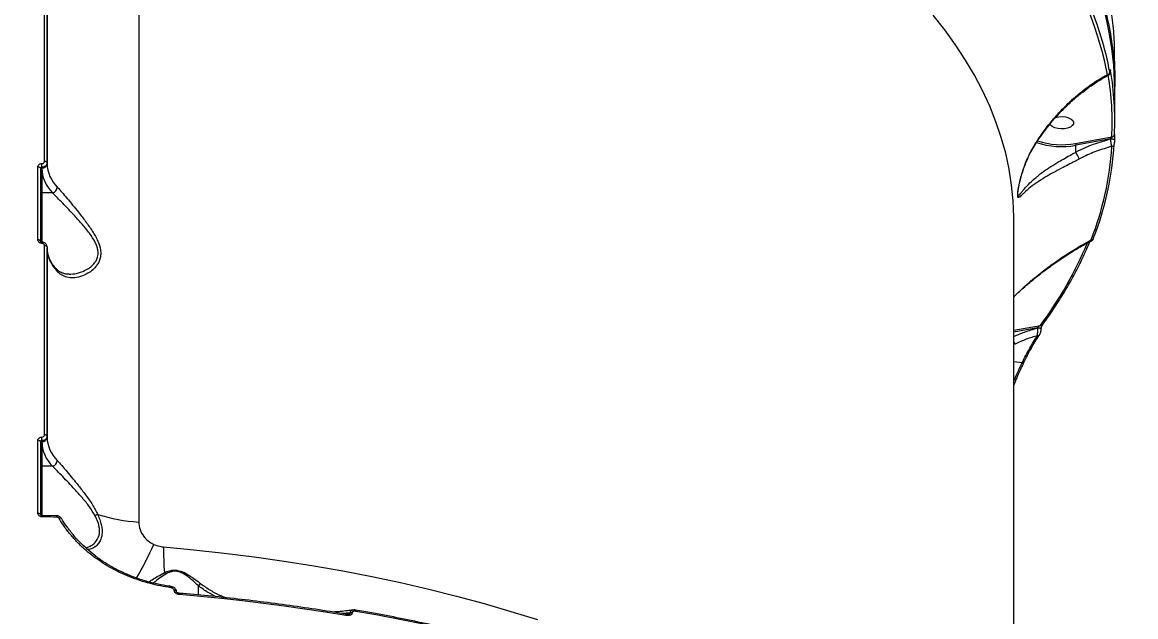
# Model space of a CAD drawing. Header units: millimetres. Extents: x -10881 to 8954, y -8695 to 5624.
# Drawn here: x -4505.8 to -4086.6, y 2022.2 to 2245.8 of the extents above; entities that cross this region are included whole.
import ezdxf

# ---------------------------------------------------------------- set-up
doc = ezdxf.new("R2010")
doc.units = ezdxf.units.MM
for name, color, linetype in [('DIKOM_ОБЪЕКТ', 7, 'Continuous'), ('DIKOM_РАЗМЕР_ЗОНА', 7, 'Continuous'), ('DIKOM_РАЗМЕР_ОБЪЕКТА', 7, 'Continuous')]:
    doc.layers.add(name, color=color, linetype=linetype)
doc.styles.add('style1', font='arial.ttf', dxfattribs={"width": 0.8})
doc.dimstyles.new('1-50', dxfattribs={"dimtxt": 300, "dimasz": 200, "dimexe": 100, "dimexo": 0, "dimgap": 100, "dimtad": 1, "dimtxsty": 'style1', "dimcen": 200, "dimclrd": 7, "dimclre": 7, "dimclrt": 7, "dimadec": 1, "dimazin": 2, "dimtfac": 1, "dimtmove": 0, "dimatfit": 2, "dimfxl": 0, "dimlwd": 25, "dimlwe": 18, "dimarcsym": 0})

# ---------------------------------------------------------------- blocks, each defined once
blk = doc.blocks.new('*D9')
at = {"layer": 'Defpoints', "color": 0, "transparency": 16777216}
for p in [(-9533.99, 4149), (-6877.05, 4149), (-2715.65, -5051.15)]:
    blk.add_point(p, dxfattribs=at)
at = {"layer": 'DIKOM_РАЗМЕР_ОБЪЕКТА', "color": 7, "lineweight": 18, "transparency": 16777216}
for p, q in [((-6877.05, 4149), (-9633.99, 4149)), ((-2715.65, -5051.15), (-9633.99, -5051.15))]:
    blk.add_line(p, q, dxfattribs=at)
at = {"layer": 'DIKOM_РАЗМЕР_ОБЪЕКТА', "color": 7, "lineweight": 25, "transparency": 16777216}
blk.add_line((-9533.99, -4851.15), (-9533.99, 3949), dxfattribs=at)
at = {"layer": 'DIKOM_РАЗМЕР_ОБЪЕКТА', "color": 7, "transparency": 16777216}
for points in [[(-9567.32, 3949), (-9500.66, 3949), (-9533.99, 4149)], [(-9567.32, -4851.15), (-9500.66, -4851.15), (-9533.99, -5051.15)]]:
    blk.add_solid(points, dxfattribs=at)
at = {"layer": 'DIKOM_РАЗМЕР_ОБЪЕКТА', "color": 7, "transparency": 16777216, "insert": (-9787.16, -451.07), "char_height": 300, "attachment_point": 5, "rotation": 90, "style": 'style1'}
blk.add_mtext('9200', dxfattribs=at)
blk = doc.blocks.new('*D10')
at = {"layer": 'Defpoints', "color": 0, "transparency": 16777216}
for p in [(-7152.73, 2730.8), (7385.22, 911.28), (7385.22, -7693.77)]:
    blk.add_point(p, dxfattribs=at)
at = {"layer": 'DIKOM_РАЗМЕР_ОБЪЕКТА', "color": 7, "lineweight": 18, "transparency": 16777216}
for p, q in [((-7152.73, 2730.8), (-7152.73, -7793.77)), ((7385.22, 911.28), (7385.22, -7793.77))]:
    blk.add_line(p, q, dxfattribs=at)
at = {"layer": 'DIKOM_РАЗМЕР_ОБЪЕКТА', "color": 7, "lineweight": 25, "transparency": 16777216}
blk.add_line((-6952.73, -7693.77), (7185.22, -7693.77), dxfattribs=at)
at = {"layer": 'DIKOM_РАЗМЕР_ОБЪЕКТА', "color": 7, "transparency": 16777216}
for points in [[(-6952.73, -7660.43), (-6952.73, -7727.1), (-7152.73, -7693.77)], [(7185.22, -7660.43), (7185.22, -7727.1), (7385.22, -7693.77)]]:
    blk.add_solid(points, dxfattribs=at)
at = {"layer": 'DIKOM_РАЗМЕР_ОБЪЕКТА', "color": 7, "transparency": 16777216, "insert": (116.24, -7440.59), "char_height": 300, "attachment_point": 5, "style": 'style1'}
blk.add_mtext('14500', dxfattribs=at)
blk = doc.blocks.new('*D11')
at = {"layer": 'Defpoints', "color": 0, "transparency": 16777216}
for p in [(-7028.45, 5624.13), (-10431.26, -7165.91), (-2784.83, -7165.91)]:
    blk.add_point(p, dxfattribs=at)
at = {"layer": 'DIKOM_РАЗМЕР_ЗОНА', "color": 7, "lineweight": 18, "transparency": 16777216}
for p, q in [((-7028.45, 5624.13), (-10531.26, 5624.13)), ((-2784.83, -7165.91), (-10531.26, -7165.91))]:
    blk.add_line(p, q, dxfattribs=at)
at = {"layer": 'DIKOM_РАЗМЕР_ЗОНА', "color": 7, "lineweight": 25, "transparency": 16777216}
blk.add_line((-10431.26, 5424.13), (-10431.26, -6965.91), dxfattribs=at)
at = {"layer": 'DIKOM_РАЗМЕР_ЗОНА', "color": 7, "transparency": 16777216}
for points in [[(-10464.6, 5424.13), (-10397.93, 5424.13), (-10431.26, 5624.13)], [(-10464.6, -6965.91), (-10397.93, -6965.91), (-10431.26, -7165.91)]]:
    blk.add_solid(points, dxfattribs=at)
at = {"layer": 'DIKOM_РАЗМЕР_ЗОНА', "color": 7, "transparency": 16777216, "insert": (-10684.43, -770.89), "char_height": 300, "attachment_point": 5, "rotation": 90, "style": 'style1'}
blk.add_mtext('12800', dxfattribs=at)
blk = doc.blocks.new('*D12')
at = {"layer": 'Defpoints', "color": 0, "transparency": 16777216}
for p in [(-9113.32, 3014.05), (8954.2, 2756.48), (8954.2, -8594.51)]:
    blk.add_point(p, dxfattribs=at)
at = {"layer": 'DIKOM_РАЗМЕР_ЗОНА', "color": 7, "lineweight": 18, "transparency": 16777216}
for p, q in [((-9113.32, 3014.05), (-9113.32, -8694.51)), ((8954.2, 2756.48), (8954.2, -8694.51))]:
    blk.add_line(p, q, dxfattribs=at)
at = {"layer": 'DIKOM_РАЗМЕР_ЗОНА', "color": 7, "lineweight": 25, "transparency": 16777216}
blk.add_line((-8913.32, -8594.51), (8754.2, -8594.51), dxfattribs=at)
at = {"layer": 'DIKOM_РАЗМЕР_ЗОНА', "color": 7, "transparency": 16777216}
for points in [[(-8913.32, -8561.18), (-8913.32, -8627.85), (-9113.32, -8594.51)], [(8754.2, -8561.18), (8754.2, -8627.85), (8954.2, -8594.51)]]:
    blk.add_solid(points, dxfattribs=at)
at = {"layer": 'DIKOM_РАЗМЕР_ЗОНА', "color": 7, "transparency": 16777216, "insert": (-79.56, -8341.34), "char_height": 300, "attachment_point": 5, "style": 'style1'}
blk.add_mtext('18000', dxfattribs=at)

msp = doc.modelspace()

# ---------------------------------------------------------------- linework, layer by layer
at = {"layer": 'DIKOM_ОБЪЕКТ', "color": 7, "linetype": 'Continuous', "lineweight": 15}
for p, q in [((-4462.012, 2357.815), (-4462.011, 2057.78)), ((-4497.473, 2193.477), (-4497.473, 2264.628)), ((-4496.514, 2264.114), (-4496.514, 2192.963)), ((-4496.514, 2192.623), (-4496.514, 2263.774)), ((-4096.277, 2227.264), (-4096.277, 2227.352)), ((-4096.273, 2227.305), (-4096.277, 2227.352)), ((-4096.273, 2227.217), (-4096.277, 2227.264)), ((-4096.273, 2227.217), (-4096.273, 2227.305)), ((-4094.531, 2222.242), (-4094.533, 2222.757)), ((-4094.515, 2208.847), (-4094.515, 2220.42)), ((-4109.327, 2200.195), (-4095.641, 2202.701)), ((-4096.018, 2201.93), (-4109.163, 2199.524)), ((-4096.018, 2201.902), (-4096.018, 2201.93)), ((-4094.683, 2201.445), (-4094.684, 2201.43)), ((-4094.683, 2201.417), (-4094.684, 2201.402)), ((-4094.683, 2201.417), (-4094.683, 2201.445)), ((-4109.163, 2196.991), (-4109.163, 2199.524)), ((-4109.161, 2196.984), (-4109.163, 2196.991)), ((-4496.514, 2192.963), (-4496.514, 2192.623)), ((-4499.979, 2163.951), (-4499.979, 2191.383)), ((-4499.014, 2190.868), (-4499.013, 2163.436)), ((-4498.514, 2191.268), (-4498.514, 2190.908)), ((-4498.514, 2190.908), (-4498.514, 2181.642)), ((-4494.463, 2181.642), (-4498.514, 2181.642)), ((-4132.514, 1909.438), (-4132.515, 2171.6)), ((-4497.473, 2090.608), (-4497.473, 2161.759)), ((-4496.513, 2161.245), (-4496.513, 2090.094)), ((-4496.513, 2089.754), (-4496.513, 2160.905)), ((-4132.515, 2129.925), (-4122.528, 2131.777)), ((-4123.569, 2130.881), (-4132.515, 2129.222)), ((-4123.569, 2130.806), (-4123.569, 2130.881)), ((-4122.231, 2130.322), (-4122.231, 2130.397)), ((-4132.043, 2124.772), (-4132.515, 2124.56)), ((-4129.43, 2117.636), (-4132.515, 2118.007)), ((-4128.748, 2117.812), (-4128.743, 2117.822)), ((-4499.979, 2061.082), (-4499.979, 2088.514)), ((-4499.013, 2087.999), (-4499.013, 2060.567)), ((-4498.513, 2088.399), (-4498.513, 2088.039)), ((-4498.513, 2088.039), (-4498.513, 2078.773)), ((-4496.513, 2090.094), (-4496.513, 2089.754)), ((-4494.463, 2078.773), (-4498.513, 2078.773)), ((-4492.874, 2060.123), (-4498.494, 2060.253)), ((-4449.929, 2033.549), (-4449.923, 2033.55)), ((-4439.597, 2033.862), (-4439.597, 2030.345)), ((-4448.61, 2031.958), (-4448.61, 2032.039)), ((-4447.766, 2031.471), (-4447.766, 2031.53)), ((-4382.308, 2023.634), (-4385.51, 2023.365)), ((-4384.311, 2023.168), (-4382.308, 2023.53)), ((-4382.308, 2023.53), (-4382.308, 2023.634)), ((-4381.661, 2023.637), (-4381.661, 2023.533))]:
    msp.add_line(p, q, dxfattribs=at)
at = {"layer": 'DIKOM_ОБЪЕКТ', "color": 7, "linetype": 'Continuous', "lineweight": 15, "flags": 128}
for points in [[(-4132.515, 2171.6), (-4132.52, 2172.593), (-4132.756, 2178.591), (-4133.348, 2184.583), (-4134.294, 2190.563), (-4135.594, 2196.525), (-4137.247, 2202.464), (-4139.251, 2208.374), (-4141.603, 2214.25), (-4144.303, 2220.087), (-4147.347, 2225.878), (-4150.733, 2231.618), (-4154.457, 2237.303), (-4158.516, 2242.927), (-4162.906, 2248.484)], [(-4116.908, 2209.951), (-4116.765, 2209.996), (-4115.576, 2210.241), (-4114.301, 2210.304), (-4113.043, 2210.179), (-4111.905, 2209.876), (-4110.978, 2209.421), (-4110.337, 2208.85), (-4110.035, 2208.209), (-4110.096, 2207.55), (-4110.515, 2206.927), (-4111.258, 2206.39), (-4112.265, 2205.982)], [(-4112.265, 2205.982), (-4113.454, 2205.737), (-4114.729, 2205.675), (-4115.987, 2205.799), (-4117.125, 2206.102), (-4118.052, 2206.557), (-4118.693, 2207.128), (-4118.938, 2207.563)], [(-4096.018, 2201.93), (-4095.782, 2201.957), (-4095.54, 2201.954), (-4095.307, 2201.922), (-4095.095, 2201.861), (-4094.918, 2201.776), (-4094.786, 2201.672), (-4094.706, 2201.554), (-4094.683, 2201.445)], [(-4096.018, 2201.902), (-4095.782, 2201.929), (-4095.54, 2201.926), (-4095.307, 2201.894), (-4095.095, 2201.833), (-4094.918, 2201.748), (-4094.786, 2201.644), (-4094.706, 2201.526), (-4094.683, 2201.417)], [(-4496.514, 2192.963), (-4496.532, 2193.06), (-4496.586, 2193.155), (-4496.674, 2193.242), (-4496.792, 2193.319), (-4496.937, 2193.383), (-4497.103, 2193.432), (-4497.284, 2193.464), (-4497.473, 2193.477)], [(-4499.014, 2190.868), (-4499.032, 2190.966), (-4499.086, 2191.061), (-4499.175, 2191.148), (-4499.294, 2191.226), (-4499.44, 2191.29), (-4499.607, 2191.338), (-4499.789, 2191.37), (-4499.979, 2191.383)], [(-4498.514, 2181.642), (-4498.514, 2180.218), (-4498.514, 2178.51), (-4498.514, 2176.555), (-4498.514, 2174.399), (-4498.514, 2172.088), (-4498.514, 2169.674), (-4498.514, 2167.212), (-4498.514, 2164.757), (-4498.514, 2163.079)], [(-4499.013, 2163.436), (-4499.032, 2163.534), (-4499.086, 2163.629), (-4499.175, 2163.717), (-4499.294, 2163.794), (-4499.44, 2163.858), (-4499.607, 2163.907), (-4499.789, 2163.938), (-4499.979, 2163.951)], [(-4102.54, 2164.444), (-4102.51, 2164.543), (-4102.493, 2164.701)], [(-4496.513, 2161.245), (-4496.532, 2161.343), (-4496.586, 2161.437), (-4496.674, 2161.524), (-4496.792, 2161.601), (-4496.937, 2161.665), (-4497.103, 2161.714), (-4497.284, 2161.746), (-4497.473, 2161.759)], [(-4123.569, 2130.881), (-4123.291, 2130.911), (-4123.008, 2130.899), (-4122.742, 2130.846), (-4122.516, 2130.757), (-4122.348, 2130.639), (-4122.251, 2130.501), (-4122.231, 2130.399)], [(-4123.569, 2130.806), (-4123.291, 2130.836), (-4123.008, 2130.824), (-4122.742, 2130.771), (-4122.516, 2130.682), (-4122.348, 2130.564), (-4122.251, 2130.427), (-4122.231, 2130.319)], [(-4122.907, 2128.161), (-4122.904, 2128.166), (-4122.875, 2128.205)], [(-4499.013, 2087.999), (-4499.032, 2088.097), (-4499.086, 2088.192), (-4499.175, 2088.279), (-4499.294, 2088.357), (-4499.44, 2088.421), (-4499.607, 2088.469), (-4499.789, 2088.501), (-4499.979, 2088.514)], [(-4496.513, 2090.094), (-4496.532, 2090.192), (-4496.586, 2090.286), (-4496.674, 2090.373), (-4496.792, 2090.45), (-4496.937, 2090.514), (-4497.103, 2090.563), (-4497.284, 2090.595), (-4497.473, 2090.608)], [(-4498.513, 2078.773), (-4498.513, 2077.349), (-4498.513, 2075.641), (-4498.513, 2073.686), (-4498.513, 2071.53), (-4498.513, 2069.219), (-4498.513, 2066.805), (-4498.513, 2064.343), (-4498.513, 2061.888), (-4498.513, 2060.21)], [(-4499.013, 2060.567), (-4499.032, 2060.665), (-4499.086, 2060.76), (-4499.175, 2060.848), (-4499.294, 2060.925), (-4499.44, 2060.989), (-4499.607, 2061.038), (-4499.789, 2061.069), (-4499.979, 2061.082)], [(-4492.849, 2059.638), (-4493.552, 2059.656), (-4494.255, 2059.674), (-4494.958, 2059.691), (-4495.661, 2059.708), (-4496.365, 2059.723), (-4497.068, 2059.739), (-4497.772, 2059.754), (-4498.475, 2059.768)], [(-4491.141, 2059.127), (-4491.176, 2059.173), (-4491.252, 2059.223), (-4491.355, 2059.252), (-4491.482, 2059.258), (-4491.627, 2059.242), (-4491.787, 2059.203), (-4491.954, 2059.143)], [(-4452.666, 2048.436), (-4441.198, 2047.375), (-4429.799, 2046.134), (-4418.478, 2044.714), (-4407.247, 2043.117), (-4396.115, 2041.345), (-4385.094, 2039.399), (-4374.193, 2037.28), (-4363.422, 2034.992), (-4352.792, 2032.535), (-4342.313, 2029.912), (-4331.994, 2027.126), (-4321.844, 2024.18), (-4311.874, 2021.075)], [(-4478.1, 2044.796), (-4478.142, 2044.815), (-4478.208, 2044.809), (-4478.292, 2044.773), (-4478.39, 2044.71), (-4478.499, 2044.622), (-4478.616, 2044.51)], [(-4447.766, 2031.531), (-4447.804, 2031.67), (-4447.919, 2031.804), (-4448.103, 2031.915), (-4448.339, 2031.995), (-4448.61, 2032.039)], [(-4384.002, 2022.645), (-4391.696, 2023.898), (-4399.436, 2025.075), (-4407.219, 2026.175), (-4415.041, 2027.198), (-4422.9, 2028.143), (-4430.792, 2029.011), (-4438.716, 2029.8), (-4446.667, 2030.511)], [(-4384.146, 2023.141), (-4384.14, 2023.14), (-4384.093, 2023.107), (-4384.054, 2023.038), (-4384.025, 2022.935), (-4384.008, 2022.803), (-4384.002, 2022.645)], [(-4380.35, 2024.686), (-4380.332, 2024.681), (-4380.287, 2024.642), (-4380.251, 2024.571), (-4380.224, 2024.469), (-4380.207, 2024.34), (-4380.202, 2024.189)], [(-4315.88, 2009.831), (-4323.653, 2011.926), (-4331.51, 2013.936), (-4339.446, 2015.862), (-4347.458, 2017.702), (-4355.544, 2019.456), (-4363.698, 2021.122), (-4371.919, 2022.7), (-4380.202, 2024.189)]]:
    msp.add_lwpolyline(points, dxfattribs=at)
at = {"layer": 'DIKOM_ОБЪЕКТ', "color": 7, "linetype": 'Continuous', "lineweight": 15}
for centre, radius, start, end in [((-4225.458, 2201.425), 130.512, 10.92108, 31.93658), ((-4212.742, 2219.764), 118.229, 0.31783, 24.39053), ((-4217.222, 2204.5), 122.921, 10.57117, 23.17616), ((-4097.363, 2227.128), 0.978, 273.08401, 355.48659), ((-4096.914, 2227.693), 0.803, 324.78243, 359.40498), ((-4206.608, 2208.841), 112.092, 357.29246, 9.67796), ((-4207.285, 2207.984), 111.769, 357.29083, 9.22347), ((-4114.482, 2228.674), 28.941, 251.68964, 280.25894), ((-4095.561, 2203.621), 0.923, 265.04959, 355.33774), ((-4114.521, 2228.253), 29.225, 251.10342, 280.56563), ((-4213.018, 2206.562), 117.611, 338.75176, 356.36878), ((-4212.351, 2207.419), 117.872, 338.75176, 356.36878), ((-4095.621, 2200.02), 0.907, 268.62487, 355.78659), ((-4521.387, 2192.592), 22.912, 356.68929, 0.12157), ((-4498.381, 2192.778), 1.874, 265.94305, 355.26614), ((-4483.405, 2193.097), 13.117, 182.0731, 225.1491), ((-4484.75, 2191.407), 13.773, 182.0731, 225.1491), ((-4498.547, 2181.175), 0.468, 85.94305, 175.26614), ((-4495.026, 2183.95), 2.375, 283.71202, 356.34233), ((-4500.938, 2162.786), 2.467, 356.52773, 7.8252), ((-4103.312, 2164.774), 0.84, 263.86036, 336.87043), ((-4483.405, 2161.379), 13.117, 182.0731, 225.1491), ((-4242.873, 2221.084), 149.862, 323.42112, 337.10458), ((-4493.97, 2152.116), 1.315, 358.45384, 41.70857), ((-4122.331, 2132.535), 0.783, 255.42563, 321.09705), ((-4123.468, 2128.668), 0.756, 258.87608, 317.91752), ((-4129.221, 2118.235), 0.634, 250.8101, 318.15048), ((-4521.387, 2089.723), 22.912, 356.68929, 0.12157), ((-4498.381, 2089.909), 1.874, 265.94305, 355.26614), ((-4484.749, 2088.538), 13.773, 182.0731, 225.1491), ((-4483.405, 2090.228), 13.117, 182.0731, 225.1491), ((-4495.026, 2081.081), 2.375, 283.71202, 356.34233), ((-4498.547, 2078.306), 0.468, 85.94305, 175.26614), ((-4500.919, 2059.917), 2.449, 356.49612, 7.87686), ((-4494.67, 2059.787), 1.828, 355.30959, 10.59033), ((-4475.957, 2054.514), 6.28, 103.46935, 113.53886), ((-4457.549, 2125.172), 67.54, 252.88986, 266.21195), ((-4616.871, 2122.952), 176.614, 330.7385, 335.38404), ((-4324.166, 2047.879), 128.501, 179.7515, 184.072), ((-4464.565, 2036.938), 0.85, 131.21214, 164.6263), ((-4454.11, 2036.622), 2.769, 34.5593, 50.3498), ((-4450.789, 2033.277), 0.908, 346.67931, 17.48217), ((-4437.676, 2032.054), 2.638, 110.01086, 136.72535), ((-4448.531, 2031.122), 0.84, 24.60685, 95.36539), ((-4447.326, 2030.656), 0.674, 347.52045, 30.53847), ((-4381.977, 2021.766), 1.897, 80.40634, 100.04362), ((-4381.977, 2021.662), 1.897, 80.40634, 100.04362)]:
    msp.add_arc(centre, radius, start, end, dxfattribs=at)
for points, knots in [([(-4105.434, 2270.936), (-4104.497, 2268.847), (-4102.043, 2263.371), (-4099.077, 2254.398), (-4096.491, 2244.044), (-4095, 2233.602), (-4094.378, 2226.04), (-4094.56, 2221.965), (-4094.586, 2221.398)], [0, 0, 0, 0, 0.1287114, 0.3374032, 0.5460949, 0.7552738, 0.9659386, 1, 1, 1, 1]), ([(-4094.626, 2235.264), (-4094.627, 2235.615), (-4094.634, 2238.713), (-4095.052, 2244.559), (-4096.191, 2253.498), (-4097.67, 2259.661), (-4098.493, 2263.094)], [0, 0, 0, 0, 0.0376901, 0.3328325, 0.6284045, 1, 1, 1, 1]), ([(-4094.535, 2223.373), (-4094.532, 2225.81), (-4094.527, 2229.773), (-4094.61, 2233.738), (-4094.642, 2235.264)], [0, 0, 0, 0, 0.6150643, 1, 1, 1, 1]), ([(-4125.057, 2199.047), (-4124.143, 2200.515), (-4122.302, 2203.47), (-4119.223, 2207.544), (-4115.982, 2211.343), (-4112.599, 2214.833), (-4109.042, 2218.08), (-4105.335, 2221.047), (-4101.411, 2223.809), (-4098.713, 2225.35), (-4097.31, 2226.151)], [0, 0, 0, 0, 0.1236845, 0.2488957, 0.3689549, 0.4902801, 0.6125466, 0.7376087, 0.8635715, 1, 1, 1, 1]), ([(-4096.853, 2225.94), (-4096.899, 2225.917), (-4097.014, 2225.862), (-4097.185, 2226), (-4097.293, 2226.13), (-4097.31, 2226.151)], [0, 0, 0, 0, 0.36206884, 0.89784628, 1, 1, 1, 1]), ([(-4096.846, 2225.918), (-4096.843, 2225.919), (-4096.747, 2225.95), (-4096.607, 2226.083), (-4096.448, 2226.275), (-4096.358, 2226.47), (-4096.312, 2226.64), (-4096.282, 2226.847), (-4096.271, 2227.029), (-4096.275, 2227.221), (-4096.275, 2227.262)], [0, 0, 0, 0, 0.0056679, 0.1707756, 0.311837, 0.435911, 0.5438825, 0.6604026, 0.9262466, 1, 1, 1, 1]), ([(-4096.387, 2227.051), (-4096.371, 2226.977), (-4096.343, 2226.847), (-4096.309, 2226.836), (-4096.288, 2226.936), (-4096.278, 2227.097), (-4096.278, 2227.225), (-4096.277, 2227.264)], [0, 0, 0, 0, 0.30257035, 0.53468099, 0.72546081, 0.91710045, 1, 1, 1, 1]), ([(-4096.277, 2227.352), (-4096.277, 2227.411), (-4096.276, 2227.612), (-4096.261, 2227.865), (-4096.226, 2228.019), (-4096.175, 2227.997), (-4096.134, 2227.795), (-4096.111, 2227.684)], [0, 0, 0, 0, 0.0796272, 0.2757181, 0.4707552, 0.7105349, 1, 1, 1, 1]), ([(-4096.272, 2227.347), (-4096.272, 2227.395), (-4096.272, 2227.527), (-4096.265, 2227.639), (-4096.258, 2227.698), (-4096.259, 2227.689), (-4096.26, 2227.688)], [0, 0, 0, 0, 0.2394891, 0.6652083, 0.95937, 1, 1, 1, 1]), ([(-4124.947, 2198.989), (-4124.812, 2199.224), (-4124.068, 2200.517), (-4122.535, 2202.793), (-4120.341, 2205.82), (-4117.937, 2208.779), (-4115.349, 2211.665), (-4112.585, 2214.451), (-4109.664, 2217.114), (-4106.604, 2219.626), (-4103.437, 2221.961), (-4100.198, 2224.046), (-4097.991, 2225.364), (-4096.871, 2225.908), (-4096.845, 2225.921)], [0, 0, 0, 0, 0.0193786, 0.1065911, 0.1961611, 0.2883496, 0.3832829, 0.4809143, 0.5809947, 0.6832039, 0.7875439, 0.8924574, 0.9974239, 1, 1, 1, 1]), ([(-4109.163, 2196.991), (-4108.819, 2197.167), (-4106.642, 2198.281), (-4102.295, 2200.181), (-4098.185, 2201.308), (-4096.018, 2201.902)], [0, 0, 0, 0, 0.0814791, 0.5156603, 1, 1, 1, 1]), ([(-4096.018, 2201.93), (-4096.016, 2201.969), (-4096.013, 2202.018), (-4095.989, 2202.128), (-4095.944, 2202.263), (-4095.856, 2202.437), (-4095.751, 2202.59), (-4095.677, 2202.665), (-4095.641, 2202.701)], [0, 0, 0, 0, 0.1271618, 0.162621, 0.3404126, 0.5454045, 0.7831459, 1, 1, 1, 1]), ([(-4095.643, 2199.113), (-4095.674, 2199.226), (-4095.74, 2199.471), (-4095.84, 2200.023), (-4095.926, 2200.662), (-4095.991, 2201.32), (-4096.009, 2201.707), (-4096.018, 2201.902)], [0, 0, 0, 0, 0.1847847, 0.3988088, 0.6012662, 0.7990297, 1, 1, 1, 1]), ([(-4094.684, 2201.402), (-4094.684, 2201.303), (-4094.685, 2201.105), (-4094.69, 2200.766), (-4094.697, 2200.435), (-4094.706, 2200.147), (-4094.713, 2200.015), (-4094.717, 2199.953)], [0, 0, 0, 0, 0.19515131, 0.39009181, 0.59327406, 0.81111559, 1, 1, 1, 1]), ([(-4094.641, 2203.546), (-4094.645, 2203.456), (-4094.653, 2203.265), (-4094.665, 2202.846), (-4094.675, 2202.364), (-4094.682, 2201.867), (-4094.683, 2201.576), (-4094.684, 2201.43)], [0, 0, 0, 0, 0.1890341, 0.4045268, 0.6068518, 0.803372, 1, 1, 1, 1]), ([(-4107.76, 2194.407), (-4108.355, 2194.097), (-4109.796, 2193.349), (-4112.118, 2192.173), (-4114.928, 2190.734), (-4117.889, 2189.159), (-4121.144, 2187.284), (-4124.249, 2185.267), (-4126.994, 2183.168), (-4128.767, 2181.554), (-4129.877, 2180.479), (-4130.519, 2179.908), (-4130.92, 2179.775), (-4131.101, 2180.229), (-4131.083, 2181.318), (-4130.857, 2183.076), (-4130.444, 2185.232), (-4129.655, 2188.45), (-4128.289, 2192.6), (-4126.571, 2196.413), (-4125.366, 2198.51), (-4125.057, 2199.047)], [0, 0, 0, 0, 0.0311474, 0.0753855, 0.1207369, 0.1821177, 0.2453894, 0.3302629, 0.4176133, 0.506583, 0.5520953, 0.5980953, 0.6383945, 0.6670903, 0.6962024, 0.7286708, 0.766811, 0.8059849, 0.8877644, 0.9712469, 1, 1, 1, 1]), ([(-4131.003, 2181.165), (-4131.007, 2181.084), (-4131.014, 2180.945), (-4130.982, 2180.664), (-4130.856, 2180.408), (-4130.477, 2180.742), (-4129.89, 2181.475), (-4128.852, 2182.826), (-4127.205, 2184.724), (-4124.624, 2187.168), (-4121.749, 2189.424), (-4118.675, 2191.509), (-4115.928, 2193.188), (-4113.265, 2194.713), (-4111.096, 2195.915), (-4109.715, 2196.677), (-4109.162, 2196.984), (-4109.161, 2196.984)], [0, 0, 0, 0, 0.0090879, 0.0155824, 0.0549796, 0.1123745, 0.1782485, 0.2442451, 0.380287, 0.5080801, 0.6387349, 0.7303752, 0.8242354, 0.8890641, 0.9553015, 0.9999657, 1, 1, 1, 1]), ([(-4130.735, 2183.48), (-4130.732, 2183.502), (-4130.669, 2183.906), (-4130.455, 2184.952), (-4130.067, 2186.645), (-4129.455, 2188.842), (-4128.58, 2191.507), (-4127.364, 2194.496), (-4126.132, 2197.072), (-4125.238, 2198.511), (-4124.943, 2198.986)], [0, 0, 0, 0, 0.0047644, 0.0861668, 0.1983294, 0.3281307, 0.4960743, 0.7007056, 0.9012497, 1, 1, 1, 1]), ([(-4124.965, 2199), (-4124.97, 2199.001), (-4124.979, 2199.004), (-4125.038, 2199.036), (-4125.057, 2199.047)], [0, 0, 0, 0, 0.6608926, 1, 1, 1, 1]), ([(-4109.327, 2200.195), (-4109.323, 2200.188), (-4109.311, 2200.17), (-4109.28, 2200.112), (-4109.238, 2200.006), (-4109.196, 2199.847), (-4109.168, 2199.676), (-4109.164, 2199.575), (-4109.163, 2199.524)], [0, 0, 0, 0, 0.0536285, 0.1414105, 0.356061, 0.5707083, 0.7853541, 1, 1, 1, 1]), ([(-4107.76, 2194.407), (-4107.769, 2194.418), (-4107.837, 2194.511), (-4108.002, 2194.762), (-4108.289, 2195.251), (-4108.606, 2195.836), (-4108.917, 2196.449), (-4109.08, 2196.806), (-4109.161, 2196.984)], [0, 0, 0, 0, 0.0259611, 0.2095752, 0.4071836, 0.6047897, 0.8023948, 1, 1, 1, 1]), ([(-4095.643, 2199.113), (-4097.567, 2198.554), (-4101.34, 2197.458), (-4105.35, 2195.665), (-4107.429, 2194.58), (-4107.76, 2194.407)], [0, 0, 0, 0, 0.4665329, 0.9150118, 1, 1, 1, 1]), ([(-4499.979, 2191.383), (-4499.972, 2191.477), (-4499.953, 2191.715), (-4499.773, 2192.074), (-4499.433, 2192.394), (-4498.983, 2192.607), (-4498.644, 2192.629), (-4498.475, 2192.64)], [0, 0, 0, 0, 0.1406201, 0.3550994, 0.5698681, 0.7848826, 1, 1, 1, 1]), ([(-4496.514, 2192.963), (-4496.523, 2192.837), (-4496.548, 2192.519), (-4496.787, 2192.039), (-4497.239, 2191.609), (-4497.839, 2191.319), (-4498.289, 2191.285), (-4498.514, 2191.268)], [0, 0, 0, 0, 0.1407273, 0.3554498, 0.5702908, 0.7851571, 1, 1, 1, 1]), ([(-4498.475, 2192.64), (-4498.363, 2192.647), (-4498.137, 2192.662), (-4497.837, 2192.804), (-4497.61, 2193.017), (-4497.49, 2193.255), (-4497.478, 2193.414), (-4497.473, 2193.477)], [0, 0, 0, 0, 0.2151387, 0.4301737, 0.6449794, 0.8594762, 1, 1, 1, 1]), ([(-4498.514, 2191.268), (-4498.57, 2191.267), (-4498.682, 2191.264), (-4498.832, 2191.199), (-4498.945, 2191.096), (-4499.005, 2190.979), (-4499.011, 2190.899), (-4499.014, 2190.868)], [0, 0, 0, 0, 0.2154741, 0.4306477, 0.6453485, 0.8595852, 1, 1, 1, 1]), ([(-4488.227, 2151.011), (-4487.283, 2151.071), (-4485.334, 2151.197), (-4482.689, 2152.15), (-4480.475, 2153.434), (-4479.024, 2154.707), (-4478.039, 2156.066), (-4477.385, 2157.547), (-4477.241, 2158.995), (-4477.432, 2160.435), (-4477.758, 2161.623), (-4478.704, 2163.759), (-4480.54, 2166.526), (-4483.221, 2169.787), (-4485.904, 2172.761), (-4488.405, 2175.43), (-4490.615, 2177.743), (-4492.698, 2179.897), (-4493.869, 2181.055), (-4494.463, 2181.642)], [0, 0, 0, 0, 0.08379015, 0.17309619, 0.23028852, 0.28864571, 0.32259009, 0.35744572, 0.40733814, 0.42062896, 0.451759, 0.48392576, 0.56077667, 0.64265081, 0.7267751, 0.794645, 0.86369655, 0.93089815, 1, 1, 1, 1]), ([(-4492.656, 2183.798), (-4492.111, 2183.192), (-4491.002, 2181.958), (-4489.029, 2179.634), (-4486.9, 2177.08), (-4484.532, 2174.171), (-4481.954, 2170.868), (-4479.384, 2167.239), (-4477.34, 2163.637), (-4476.394, 2160.69), (-4476.264, 2158.556), (-4476.48, 2157.017), (-4477.001, 2155.591), (-4477.917, 2154.074), (-4479.302, 2152.604), (-4481.384, 2151.125), (-4483.95, 2150.01), (-4486.651, 2149.557), (-4489.077, 2149.818), (-4491.065, 2150.6), (-4492.157, 2151.616), (-4492.656, 2152.08)], [0, 0, 0, 0, 0.0545824, 0.1110311, 0.1659464, 0.2220128, 0.2890718, 0.3579604, 0.4226727, 0.4774036, 0.5047497, 0.5330995, 0.5623538, 0.592382, 0.6398889, 0.6885844, 0.7592835, 0.8320596, 0.8901594, 0.9498675, 1, 1, 1, 1]), ([(-4131.005, 2181.165), (-4131.005, 2181.186), (-4131.006, 2181.301), (-4130.978, 2181.747), (-4130.899, 2182.486), (-4130.791, 2183.14), (-4130.735, 2183.48)], [0, 0, 0, 0, 0.05822313, 0.322291, 0.64786914, 1, 1, 1, 1]), ([(-4498.475, 2162.637), (-4498.586, 2162.645), (-4498.866, 2162.666), (-4499.289, 2162.829), (-4499.67, 2163.126), (-4499.929, 2163.516), (-4499.962, 2163.806), (-4499.979, 2163.951)], [0, 0, 0, 0, 0.1418471, 0.3567284, 0.5713333, 0.7857186, 1, 1, 1, 1]), ([(-4498.494, 2163.126), (-4498.524, 2163.126), (-4498.611, 2163.126), (-4498.748, 2163.167), (-4498.879, 2163.235), (-4498.966, 2163.317), (-4499.011, 2163.396), (-4499.015, 2163.423), (-4499.013, 2163.438), (-4499.013, 2163.439)], [0, 0, 0, 0, 0.0835496, 0.2335609, 0.3872289, 0.549558, 0.7302664, 0.990816, 1, 1, 1, 1]), ([(-4496.533, 2161.278), (-4496.528, 2161.33), (-4496.505, 2161.601), (-4496.691, 2162.083), (-4497.103, 2162.63), (-4497.715, 2162.99), (-4498.218, 2163.15), (-4498.48, 2163.117), (-4498.495, 2163.115)], [0, 0, 0, 0, 0.0530989, 0.2781615, 0.5037967, 0.7375544, 0.9841609, 1, 1, 1, 1]), ([(-4132.515, 2142.541), (-4131.147, 2143.883), (-4127.896, 2147.072), (-4122.948, 2151.112), (-4117.838, 2154.993), (-4113.084, 2158.26), (-4108.268, 2161.286), (-4105.026, 2163.054), (-4103.402, 2163.938)], [0, 0, 0, 0, 0.1490244, 0.3542166, 0.5144494, 0.6751623, 0.8373329, 1, 1, 1, 1]), ([(-4132.515, 2142.559), (-4131.939, 2143.115), (-4130.135, 2144.855), (-4126.961, 2147.615), (-4122.96, 2150.885), (-4118.723, 2154.07), (-4114.292, 2157.158), (-4109.76, 2160.027), (-4106.054, 2162.197), (-4103.879, 2163.294), (-4103.214, 2163.629)], [0, 0, 0, 0, 0.0625083, 0.195756, 0.3343523, 0.478576, 0.629748, 0.7834781, 0.9337639, 1, 1, 1, 1]), ([(-4121.722, 2132.042), (-4121.013, 2133.022), (-4118.959, 2135.86), (-4115.787, 2140.601), (-4112.307, 2146.278), (-4109.132, 2152.004), (-4106.321, 2157.671), (-4104.636, 2161.441), (-4103.881, 2163.284), (-4103.88, 2163.288)], [0, 0, 0, 0, 0.0962633, 0.2789523, 0.4616141, 0.6442325, 0.8268029, 0.9996546, 1, 1, 1, 1]), ([(-4103.205, 2163.613), (-4103.213, 2163.603), (-4103.25, 2163.553), (-4103.321, 2163.689), (-4103.383, 2163.88), (-4103.402, 2163.938)], [0, 0, 0, 0, 0.150539, 0.7406288, 1, 1, 1, 1]), ([(-4103.204, 2163.6), (-4103.142, 2163.635), (-4103.002, 2163.711), (-4102.838, 2163.885), (-4102.683, 2164.112), (-4102.597, 2164.291), (-4102.55, 2164.421), (-4102.541, 2164.444)], [0, 0, 0, 0, 0.1555531, 0.3496799, 0.5734553, 0.9248911, 1, 1, 1, 1]), ([(-4497.473, 2161.759), (-4497.484, 2161.856), (-4497.506, 2162.049), (-4497.679, 2162.309), (-4497.933, 2162.508), (-4498.215, 2162.617), (-4498.401, 2162.631), (-4498.475, 2162.637)], [0, 0, 0, 0, 0.21424, 0.428583, 0.6431735, 0.858082, 1, 1, 1, 1]), ([(-4492.992, 2152.994), (-4493.231, 2153.263), (-4493.929, 2154.048), (-4494.868, 2155.376), (-4495.713, 2156.973), (-4496.266, 2158.589), (-4496.49, 2159.9), (-4496.508, 2160.675), (-4496.513, 2160.905)], [0, 0, 0, 0, 0.1033918, 0.3019094, 0.5017324, 0.7047412, 0.9124521, 1, 1, 1, 1]), ([(-4488.226, 2151.01), (-4488.276, 2151.006), (-4488.852, 2150.959), (-4489.844, 2151.137), (-4491.12, 2151.552), (-4492.153, 2152.165), (-4492.729, 2152.745), (-4492.988, 2153.006)], [0, 0, 0, 0, 0.0257287, 0.2982371, 0.5702581, 0.8072339, 1, 1, 1, 1]), ([(-4132.515, 2127.622), (-4131.187, 2128.207), (-4128.256, 2129.498), (-4125.227, 2130.344), (-4123.569, 2130.806)], [0, 0, 0, 0, 0.4528621, 1, 1, 1, 1]), ([(-4123.614, 2127.926), (-4123.601, 2128.093), (-4123.574, 2128.427), (-4123.553, 2129.148), (-4123.548, 2129.907), (-4123.557, 2130.472), (-4123.567, 2130.741), (-4123.569, 2130.806)], [0, 0, 0, 0, 0.24210645, 0.48447422, 0.7176348, 0.93136986, 1, 1, 1, 1]), ([(-4123.569, 2130.881), (-4123.567, 2130.902), (-4123.563, 2130.946), (-4123.516, 2131.05), (-4123.397, 2131.206), (-4123.166, 2131.411), (-4122.863, 2131.614), (-4122.636, 2131.724), (-4122.528, 2131.777)], [0, 0, 0, 0, 0.0437279, 0.0954534, 0.2159355, 0.4187993, 0.7240504, 1, 1, 1, 1]), ([(-4122.882, 2128.21), (-4122.845, 2128.261), (-4122.681, 2128.492), (-4122.48, 2128.956), (-4122.361, 2129.424), (-4122.309, 2129.628)], [0, 0, 0, 0, 0.1383451, 0.6256848, 1, 1, 1, 1]), ([(-4122.309, 2129.628), (-4122.308, 2129.633), (-4122.253, 2129.83), (-4122.215, 2130.082), (-4122.236, 2130.293), (-4122.239, 2130.319)], [0, 0, 0, 0, 0.0213823, 0.8808167, 1, 1, 1, 1]), ([(-4122.23, 2130.399), (-4122.229, 2130.433), (-4122.228, 2130.512), (-4122.209, 2130.695), (-4122.166, 2130.939), (-4122.086, 2131.247), (-4121.966, 2131.591), (-4121.824, 2131.892), (-4121.754, 2131.992), (-4121.724, 2132.036)], [0, 0, 0, 0, 0.0630986, 0.1467621, 0.25678, 0.3961541, 0.5807653, 0.8164853, 1, 1, 1, 1]), ([(-4132.515, 2125.584), (-4132.497, 2125.548), (-4132.381, 2125.317), (-4132.225, 2125.054), (-4132.096, 2124.849), (-4132.051, 2124.784), (-4132.043, 2124.772)], [0, 0, 0, 0, 0.102802, 0.6613064, 0.9378844, 1, 1, 1, 1]), ([(-4123.614, 2127.926), (-4125.034, 2127.498), (-4127.887, 2126.638), (-4130.653, 2125.396), (-4132.043, 2124.772)], [0, 0, 0, 0, 0.4973177, 1, 1, 1, 1]), ([(-4129.43, 2117.636), (-4128.465, 2119.547), (-4126.512, 2123.418), (-4124.588, 2126.411), (-4123.614, 2127.926)], [0, 0, 0, 0, 0.4937368, 1, 1, 1, 1]), ([(-4127.385, 2120.515), (-4127.025, 2121.206), (-4126.175, 2122.833), (-4124.841, 2125.135), (-4123.702, 2126.999), (-4123.064, 2127.919), (-4122.9, 2128.156)], [0, 0, 0, 0, 0.2388632, 0.5624765, 0.8873218, 1, 1, 1, 1]), ([(-4132.515, 2109.254), (-4132.207, 2110.003), (-4131.813, 2110.959), (-4130.957, 2113.054), (-4130.001, 2115.186), (-4129.125, 2117.008), (-4128.736, 2117.818)], [0, 0, 0, 0, 0.25015453, 0.3194556, 0.69749635, 1, 1, 1, 1]), ([(-4132.515, 2110.712), (-4132.409, 2110.983), (-4131.432, 2113.49), (-4130.374, 2115.682), (-4129.43, 2117.636)], [0, 0, 0, 0, 0.1082624, 1, 1, 1, 1]), ([(-4128.742, 2117.809), (-4128.416, 2118.49), (-4127.964, 2119.432), (-4127.51, 2120.281), (-4127.385, 2120.515)], [0, 0, 0, 0, 0.7239681, 1, 1, 1, 1]), ([(-4499.979, 2088.514), (-4499.971, 2088.608), (-4499.953, 2088.846), (-4499.773, 2089.205), (-4499.433, 2089.525), (-4498.982, 2089.738), (-4498.644, 2089.76), (-4498.475, 2089.771)], [0, 0, 0, 0, 0.1406201, 0.3550994, 0.5698681, 0.7848826, 1, 1, 1, 1]), ([(-4498.513, 2088.399), (-4498.57, 2088.398), (-4498.682, 2088.395), (-4498.832, 2088.33), (-4498.945, 2088.227), (-4499.005, 2088.11), (-4499.011, 2088.03), (-4499.013, 2087.999)], [0, 0, 0, 0, 0.21547407, 0.43064771, 0.64534848, 0.85958516, 1, 1, 1, 1]), ([(-4496.513, 2090.094), (-4496.523, 2089.968), (-4496.547, 2089.65), (-4496.786, 2089.17), (-4497.239, 2088.74), (-4497.838, 2088.45), (-4498.288, 2088.416), (-4498.513, 2088.399)], [0, 0, 0, 0, 0.1407273, 0.3554498, 0.5702908, 0.7851571, 1, 1, 1, 1]), ([(-4498.475, 2089.771), (-4498.362, 2089.778), (-4498.137, 2089.793), (-4497.836, 2089.935), (-4497.61, 2090.148), (-4497.49, 2090.386), (-4497.478, 2090.545), (-4497.473, 2090.608)], [0, 0, 0, 0, 0.2151387, 0.4301737, 0.6449794, 0.8594762, 1, 1, 1, 1]), ([(-4492.656, 2080.929), (-4492.111, 2080.323), (-4491.002, 2079.089), (-4489.029, 2076.765), (-4486.9, 2074.211), (-4484.53, 2071.303), (-4481.965, 2067.997), (-4479.358, 2064.403), (-4478.048, 2061.847), (-4477.42, 2060.622)], [0, 0, 0, 0, 0.12953857, 0.26350646, 0.39383509, 0.5268955, 0.68604446, 0.84953542, 1, 1, 1, 1]), ([(-4478.465, 2060.272), (-4479.129, 2061.379), (-4480.513, 2063.689), (-4483.233, 2066.915), (-4485.901, 2069.893), (-4488.405, 2072.561), (-4490.614, 2074.874), (-4492.698, 2077.028), (-4493.869, 2078.186), (-4494.463, 2078.773)], [0, 0, 0, 0, 0.1463761, 0.3054972, 0.4689915, 0.6008956, 0.7350963, 0.8657016, 1, 1, 1, 1]), ([(-4498.475, 2059.768), (-4498.586, 2059.776), (-4498.866, 2059.797), (-4499.289, 2059.96), (-4499.67, 2060.257), (-4499.929, 2060.647), (-4499.962, 2060.937), (-4499.979, 2061.082)], [0, 0, 0, 0, 0.14184712, 0.35672841, 0.57133326, 0.78571861, 1, 1, 1, 1]), ([(-4498.493, 2060.257), (-4498.524, 2060.257), (-4498.61, 2060.257), (-4498.748, 2060.298), (-4498.878, 2060.366), (-4498.966, 2060.448), (-4499.011, 2060.527), (-4499.015, 2060.554), (-4499.013, 2060.569), (-4499.013, 2060.57)], [0, 0, 0, 0, 0.0835496, 0.2335609, 0.3872289, 0.549558, 0.7302664, 0.990816, 1, 1, 1, 1]), ([(-4491.162, 2059.122), (-4491.204, 2059.203), (-4491.351, 2059.483), (-4491.803, 2059.837), (-4492.366, 2060.1), (-4492.742, 2060.092), (-4492.874, 2060.089)], [0, 0, 0, 0, 0.1326318, 0.4638537, 0.8123016, 1, 1, 1, 1]), ([(-4491.954, 2059.143), (-4492.015, 2059.227), (-4492.137, 2059.394), (-4492.427, 2059.563), (-4492.676, 2059.629), (-4492.819, 2059.636), (-4492.849, 2059.638)], [0, 0, 0, 0, 0.3056925, 0.6116133, 0.9180226, 1, 1, 1, 1]), ([(-4478.616, 2044.51), (-4479.688, 2045.34), (-4481.829, 2046.995), (-4484.747, 2049.735), (-4487.435, 2052.666), (-4489.885, 2055.796), (-4491.263, 2058.025), (-4491.954, 2059.143)], [0, 0, 0, 0, 0.1978344, 0.3948167, 0.593168, 0.7958375, 1, 1, 1, 1]), ([(-4488.056, 2054.779), (-4488.366, 2055.173), (-4489.436, 2056.536), (-4490.427, 2058.013), (-4491.024, 2059.118), (-4491.053, 2059.171)], [0, 0, 0, 0, 0.2795148, 0.9653419, 1, 1, 1, 1]), ([(-4482.067, 2048.228), (-4481.922, 2048.232), (-4481.148, 2048.252), (-4479.966, 2048.785), (-4478.593, 2049.775), (-4477.443, 2051.227), (-4476.795, 2053.023), (-4476.729, 2054.938), (-4476.901, 2056.067), (-4477.194, 2057.257), (-4477.61, 2058.511), (-4478.177, 2059.68), (-4478.465, 2060.272)], [0, 0, 0, 0, 0.0382821, 0.2041205, 0.3303688, 0.459853, 0.6272834, 0.7124488, 0.8006914, 0.8133863, 0.9054129, 1, 1, 1, 1]), ([(-4477.42, 2060.622), (-4477.15, 2059.989), (-4476.605, 2058.711), (-4476.047, 2056.814), (-4475.754, 2054.961), (-4475.785, 2052.797), (-4476.386, 2050.82), (-4477.465, 2049.232), (-4478.746, 2048.152), (-4480.048, 2047.524), (-4480.962, 2047.515), (-4481.29, 2047.511)], [0, 0, 0, 0, 0.088939, 0.1798049, 0.268996, 0.361248, 0.5228082, 0.6420662, 0.7647768, 0.9153986, 1, 1, 1, 1]), ([(-4478.034, 2044.876), (-4478.206, 2044.999), (-4479.425, 2045.864), (-4481.51, 2047.653), (-4484.247, 2050.25), (-4486.44, 2052.636), (-4487.617, 2054.197), (-4488.056, 2054.779)], [0, 0, 0, 0, 0.0436028, 0.30785073, 0.57391084, 0.84118177, 1, 1, 1, 1]), ([(-4462.011, 2057.78), (-4461.914, 2056.819), (-4461.722, 2054.914), (-4460.206, 2052.276), (-4458.281, 2050.412), (-4456.827, 2049.656), (-4456.308, 2049.386)], [0, 0, 0, 0, 0.2885643, 0.5716288, 0.8470383, 1, 1, 1, 1]), ([(-4456.308, 2049.386), (-4455.327, 2049.026), (-4454.244, 2048.628), (-4453.002, 2048.468), (-4452.78, 2048.447), (-4452.666, 2048.436)], [0, 0, 0, 0, 0.82175691, 0.90786643, 1, 1, 1, 1]), ([(-4465.385, 2037.163), (-4467.707, 2038.179), (-4472.407, 2040.235), (-4476.53, 2043.074), (-4478.616, 2044.51)], [0, 0, 0, 0, 0.4941711, 1, 1, 1, 1]), ([(-4465.114, 2037.608), (-4465.732, 2037.851), (-4467.563, 2038.571), (-4470.485, 2040.007), (-4473.853, 2041.906), (-4476.384, 2043.529), (-4477.738, 2044.558), (-4478.084, 2044.82)], [0, 0, 0, 0, 0.1318474, 0.3903417, 0.650016, 0.9107012, 1, 1, 1, 1]), ([(-4449.925, 2033.581), (-4450.189, 2033.612), (-4451.776, 2033.793), (-4454.669, 2034.366), (-4458.566, 2035.316), (-4462.064, 2036.393), (-4464.207, 2037.245), (-4465.115, 2037.605)], [0, 0, 0, 0, 0.0509883, 0.3054928, 0.5598254, 0.813564, 1, 1, 1, 1]), ([(-4458.255, 2035.28), (-4457.837, 2035.546), (-4456.836, 2036.182), (-4454.881, 2037.403), (-4453.193, 2038.301), (-4452.343, 2038.754)], [0, 0, 0, 0, 0.2620191, 0.6283287, 1, 1, 1, 1]), ([(-4451.829, 2038.193), (-4452.622, 2037.679), (-4454.22, 2036.643), (-4455.737, 2035.483), (-4456.414, 2034.943), (-4456.526, 2034.854)], [0, 0, 0, 0, 0.451227, 0.9098301, 1, 1, 1, 1]), ([(-4452.343, 2038.754), (-4451.704, 2039.029), (-4450.592, 2039.507), (-4448.645, 2039.796), (-4446.674, 2039.549), (-4444.64, 2038.732), (-4442.667, 2037.552), (-4440.606, 2036.094), (-4439.3, 2035.088), (-4438.579, 2034.533)], [0, 0, 0, 0, 0.1491214, 0.259638, 0.3716709, 0.4987894, 0.6508245, 0.8069667, 1, 1, 1, 1]), ([(-4439.597, 2033.862), (-4440.24, 2034.452), (-4441.387, 2035.504), (-4443.2, 2037.048), (-4444.949, 2038.272), (-4446.669, 2039.083), (-4447.88, 2039.288), (-4448.964, 2039.291), (-4450.314, 2039.021), (-4451.271, 2038.498), (-4451.829, 2038.193)], [0, 0, 0, 0, 0.2010475, 0.3583923, 0.5149412, 0.6384992, 0.7217772, 0.7449587, 0.8512697, 1, 1, 1, 1]), ([(-4449.906, 2033.068), (-4452.516, 2033.507), (-4457.801, 2034.395), (-4462.836, 2036.233), (-4465.385, 2037.163)], [0, 0, 0, 0, 0.4938716, 1, 1, 1, 1]), ([(-4447.786, 2031.53), (-4447.79, 2031.677), (-4447.8, 2032.009), (-4448.046, 2032.493), (-4448.459, 2032.958), (-4449.07, 2033.334), (-4449.594, 2033.515), (-4449.895, 2033.543), (-4449.924, 2033.546)], [0, 0, 0, 0, 0.1382509, 0.3123207, 0.4985486, 0.7184841, 0.9730981, 1, 1, 1, 1]), ([(-4432.887, 2029.697), (-4433.908, 2030.204), (-4436.306, 2031.395), (-4438.396, 2032.962), (-4439.597, 2033.862)], [0, 0, 0, 0, 0.4258498, 1, 1, 1, 1]), ([(-4438.579, 2034.533), (-4437.407, 2033.707), (-4435.05, 2032.046), (-4431.792, 2030.361), (-4429.711, 2029.549), (-4429.032, 2029.283)], [0, 0, 0, 0, 0.3998251, 0.8040796, 1, 1, 1, 1]), ([(-4448.61, 2032.039), (-4448.614, 2032.093), (-4448.626, 2032.232), (-4448.747, 2032.469), (-4449.01, 2032.735), (-4449.413, 2032.965), (-4449.74, 2033.034), (-4449.906, 2033.068)], [0, 0, 0, 0, 0.1010885, 0.2613491, 0.4607039, 0.7265488, 1, 1, 1, 1]), ([(-4446.667, 2030.511), (-4446.919, 2030.55), (-4447.395, 2030.625), (-4447.989, 2030.931), (-4448.378, 2031.293), (-4448.579, 2031.644), (-4448.6, 2031.863), (-4448.61, 2031.958)], [0, 0, 0, 0, 0.279175, 0.5294196, 0.7216381, 0.8794287, 1, 1, 1, 1]), ([(-4446.746, 2031.005), (-4446.784, 2031.007), (-4446.976, 2031.016), (-4447.27, 2031.104), (-4447.546, 2031.248), (-4447.685, 2031.363), (-4447.748, 2031.435), (-4447.77, 2031.477), (-4447.768, 2031.473), (-4447.768, 2031.472)], [0, 0, 0, 0, 0.0892383, 0.4438477, 0.6663095, 0.7917435, 0.8806092, 0.9642316, 1, 1, 1, 1]), ([(-4384.146, 2023.141), (-4386.07, 2023.46), (-4391.648, 2024.386), (-4400.953, 2025.798), (-4412.084, 2027.327), (-4423.292, 2028.695), (-4434.371, 2029.884), (-4442.204, 2030.614), (-4446.269, 2030.959), (-4446.745, 2030.999)], [0, 0, 0, 0, 0.0939989, 0.2725887, 0.4511803, 0.6297699, 0.8083577, 0.9775452, 1, 1, 1, 1]), ([(-4381.377, 2024.7), (-4382.054, 2024.602), (-4384.538, 2024.242), (-4387.034, 2023.993), (-4388.836, 2023.915), (-4388.851, 2023.914)], [0, 0, 0, 0, 0.2707784, 0.9939522, 1, 1, 1, 1]), ([(-4383.248, 2023.131), (-4383.29, 2023.123), (-4383.484, 2023.084), (-4383.801, 2023.085), (-4384.067, 2023.136), (-4384.147, 2023.151)], [0, 0, 0, 0, 0.1616815, 0.7468653, 1, 1, 1, 1]), ([(-4381.661, 2023.533), (-4381.67, 2023.45), (-4381.69, 2023.265), (-4381.877, 2022.997), (-4382.235, 2022.756), (-4382.906, 2022.567), (-4383.536, 2022.571), (-4383.955, 2022.637), (-4384.002, 2022.645)], [0, 0, 0, 0, 0.0933723, 0.2087465, 0.3720832, 0.5792995, 0.9536434, 1, 1, 1, 1]), ([(-4383.235, 2023.128), (-4383.083, 2023.159), (-4382.825, 2023.21), (-4382.522, 2023.317), (-4382.367, 2023.414), (-4382.315, 2023.485), (-4382.31, 2023.515), (-4382.308, 2023.53)], [0, 0, 0, 0, 0.4355348, 0.7386696, 0.9013576, 0.9514625, 1, 1, 1, 1]), ([(-4382.308, 2023.634), (-4382.298, 2023.739), (-4382.277, 2023.968), (-4382.134, 2024.293), (-4381.862, 2024.557), (-4381.59, 2024.711), (-4381.405, 2024.7), (-4381.377, 2024.699)], [0, 0, 0, 0, 0.1756923, 0.3852349, 0.6530781, 0.9478209, 1, 1, 1, 1]), ([(-4380.202, 2024.189), (-4380.472, 2024.216), (-4380.866, 2024.255), (-4381.309, 2024.124), (-4381.528, 2023.977), (-4381.643, 2023.807), (-4381.655, 2023.689), (-4381.661, 2023.637)], [0, 0, 0, 0, 0.4299746, 0.6257729, 0.7881205, 0.905263, 1, 1, 1, 1]), ([(-4380.351, 2024.674), (-4380.459, 2024.696), (-4380.799, 2024.765), (-4381.137, 2024.726), (-4381.368, 2024.699)], [0, 0, 0, 0, 0.3182519, 1, 1, 1, 1]), ([(-4316.087, 2010.341), (-4317.872, 2010.829), (-4323.049, 2012.245), (-4331.729, 2014.478), (-4342.167, 2016.991), (-4352.737, 2019.353), (-4363.428, 2021.563), (-4372.646, 2023.327), (-4378.314, 2024.327), (-4380.35, 2024.686)], [0, 0, 0, 0, 0.0864698, 0.2507627, 0.4150558, 0.5793457, 0.7436326, 0.9079166, 1, 1, 1, 1])]:
    msp.add_open_spline(points, degree=3, knots=knots, dxfattribs=at)

# ---------------------------------------------------------------- dimensions: what is measured, and where the dimension line sits
at = {"layer": 'DIKOM_РАЗМЕР_ЗОНА'}
dim = msp.add_linear_dim(base=(-10431.262, -7165.906), p1=(-7028.448, 5624.134), p2=(-2784.833, -7165.906), angle=90, text='12800', dimstyle='1-50', dxfattribs=at)
dim.commit()
dim.dimension.update_dxf_attribs({"geometry": '*D11', "text_midpoint": (-10431.262, -770.886), "dimtype": 160})
dim = msp.add_linear_dim(base=(8954.2, -8594.513), p1=(-9113.319, 3014.045), p2=(8954.2, 2756.48), text='18000', dimstyle='1-50', dxfattribs=at)
dim.commit()
dim.dimension.update_dxf_attribs({"geometry": '*D12', "text_midpoint": (-79.559, -8594.513), "dimtype": 160})
at = {"layer": 'DIKOM_РАЗМЕР_ОБЪЕКТА'}
dim = msp.add_linear_dim(base=(-9533.989, 4149.001), p1=(-2715.652, -5051.147), p2=(-6877.054, 4149.001), angle=90, text='9200', dimstyle='1-50', dxfattribs=at)
dim.commit()
dim.dimension.update_dxf_attribs({"geometry": '*D9', "text_midpoint": (-9533.989, -451.073), "dimtype": 160})
dim = msp.add_linear_dim(base=(7385.217, -7693.766), p1=(-7152.73, 2730.795), p2=(7385.217, 911.281), text='14500', dimstyle='1-50', dxfattribs=at)
dim.commit()
dim.dimension.update_dxf_attribs({"geometry": '*D10', "text_midpoint": (116.244, -7693.766), "dimtype": 160})

doc.saveas('drawing.dxf')
